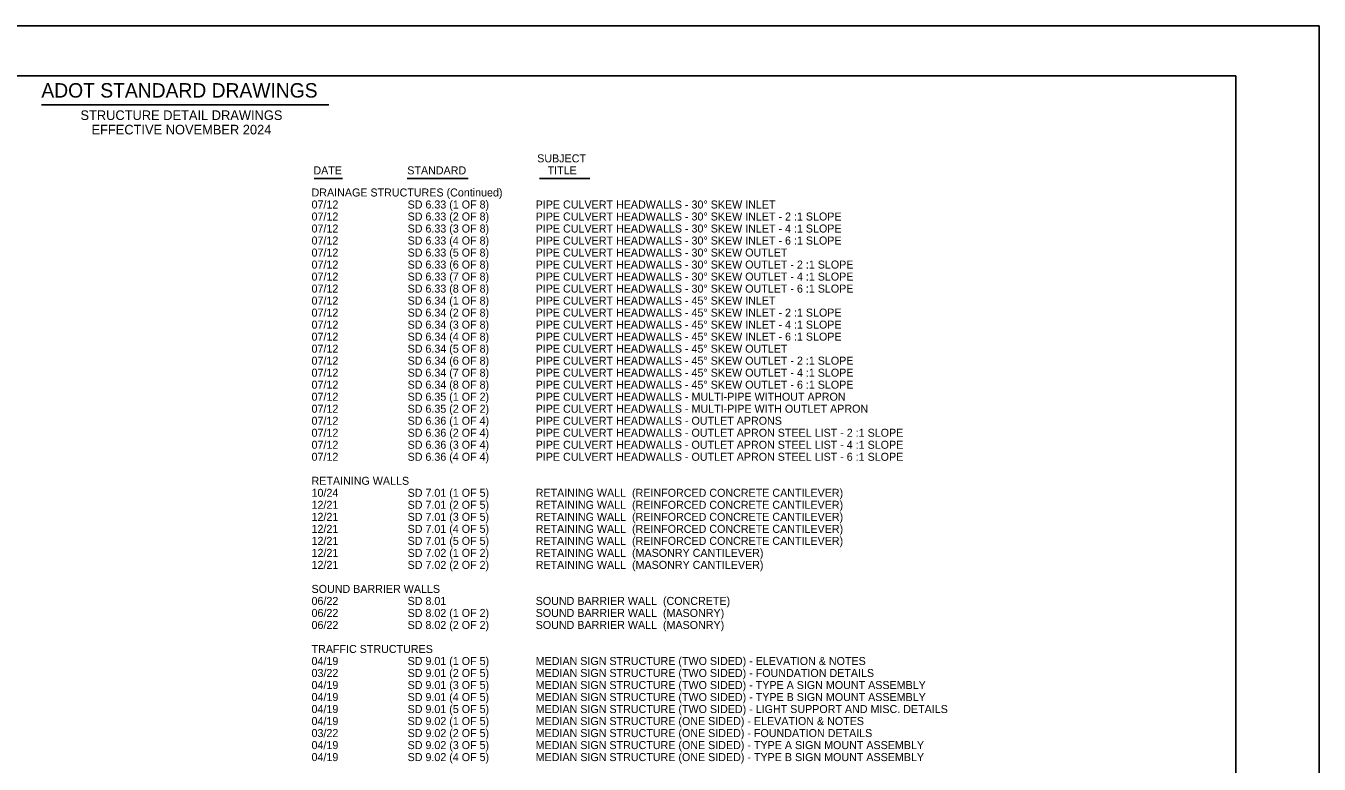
# Model space of a CAD drawing. Extents: x 0 to 2.83, y 0 to 1.83.
# Drawn here: x 1.218 to 2.833, y 0.912 to 1.833 of the extents above; entities that cross this region are included whole.
import ezdxf

# ---------------------------------------------------------------- set-up
doc = ezdxf.new("R2010")
doc.units = 0
doc.layers.add('Draft_Plan_Labels', color=7, linetype='Continuous')
doc.layers.add('Draft_Sheet', color=7, linetype='Continuous')

msp = doc.modelspace()

# ---------------------------------------------------------------- linework, layer by layer
at = {"layer": 'Draft_Plan_Labels'}
for p, q in [((1.596, 1.7348), (1.2373, 1.7348)), ((1.578, 1.6429), (1.6134, 1.6429)), ((1.6942, 1.6429), (1.7704, 1.6429)), ((1.8595, 1.6429), (1.9222, 1.6429))]:
    msp.add_line(p, q, dxfattribs=at)
at = {"layer": 'Draft_Sheet'}
for q in [(0, 1.8333), (2.8333, 0)]:
    msp.add_line((2.8333, 1.8333), q, dxfattribs=at)
msp.add_lwpolyline([(2.7292, 1.7708), (0.1042, 1.7708), (0.1042, 0.0625), (2.7292, 0.0625)], close=True, dxfattribs=at)

# ---------------------------------------------------------------- texts
at = {"layer": 'Draft_Plan_Labels'}
for s, height, p in [('ADOT STANDARD DRAWINGS', 0.018, (1.2371, 1.7438)), ('STRUCTURE DETAIL DRAWINGS', 0.012, (1.2859, 1.7158)), ('EFFECTIVE NOVEMBER 2024', 0.012, (1.2997, 1.6978)), ('SUBJECT', 0.01, (1.8565, 1.6629)), ('DATE', 0.01, (1.5769, 1.6479)), ('STANDARD', 0.01, (1.6942, 1.6479)), ('TITLE', 0.01, (1.8695, 1.6479)), ('07/12        ', 0.01, (1.5746, 1.6053)), ('DRAINAGE STRUCTURES (Continued)', 0.01, (1.5746, 1.6203)), ('SD 6.33 (1 OF 8)       ', 0.01, (1.6946, 1.6053)), ('07/12        ', 0.01, (1.5746, 1.5903)), ('SD 6.33 (2 OF 8)       ', 0.01, (1.6946, 1.5903)), ('PIPE CULVERT HEADWALLS - 30° SKEW INLET', 0.01, (1.8546, 1.6053)), ('PIPE CULVERT HEADWALLS - 30° SKEW INLET - 2 :1 SLOPE', 0.01, (1.8546, 1.5903)), ('07/12        ', 0.01, (1.5746, 1.5753)), ('SD 6.33 (3 OF 8)       ', 0.01, (1.6946, 1.5753)), ('PIPE CULVERT HEADWALLS - 30° SKEW INLET - 4 :1 SLOPE', 0.01, (1.8546, 1.5753)), ('07/12        ', 0.01, (1.5746, 1.5603)), ('SD 6.33 (4 OF 8)       ', 0.01, (1.6946, 1.5603)), ('PIPE CULVERT HEADWALLS - 30° SKEW INLET - 6 :1 SLOPE', 0.01, (1.8546, 1.5603)), ('07/12        ', 0.01, (1.5746, 1.5453)), ('SD 6.33 (5 OF 8)       ', 0.01, (1.6946, 1.5453)), ('PIPE CULVERT HEADWALLS - 30° SKEW OUTLET', 0.01, (1.8546, 1.5453)), ('07/12        ', 0.01, (1.5746, 1.5303)), ('SD 6.33 (6 OF 8)       ', 0.01, (1.6946, 1.5303)), ('PIPE CULVERT HEADWALLS - 30° SKEW OUTLET - 2 :1 SLOPE', 0.01, (1.8546, 1.5303)), ('07/12        ', 0.01, (1.5746, 1.5153)), ('SD 6.33 (7 OF 8)       ', 0.01, (1.6946, 1.5153)), ('PIPE CULVERT HEADWALLS - 30° SKEW OUTLET - 4 :1 SLOPE', 0.01, (1.8546, 1.5153)), ('07/12        ', 0.01, (1.5746, 1.5003)), ('SD 6.33 (8 OF 8)       ', 0.01, (1.6946, 1.5003)), ('PIPE CULVERT HEADWALLS - 30° SKEW OUTLET - 6 :1 SLOPE', 0.01, (1.8546, 1.5003)), ('07/12        ', 0.01, (1.5746, 1.4853)), ('SD 6.34 (1 OF 8)       ', 0.01, (1.6946, 1.4853)), ('PIPE CULVERT HEADWALLS - 45° SKEW INLET', 0.01, (1.8546, 1.4853)), ('07/12        ', 0.01, (1.5746, 1.4703)), ('SD 6.34 (2 OF 8)       ', 0.01, (1.6946, 1.4703)), ('PIPE CULVERT HEADWALLS - 45° SKEW INLET - 2 :1 SLOPE', 0.01, (1.8546, 1.4703)), ('07/12        ', 0.01, (1.5746, 1.4553)), ('SD 6.34 (3 OF 8)       ', 0.01, (1.6946, 1.4553)), ('PIPE CULVERT HEADWALLS - 45° SKEW INLET - 4 :1 SLOPE', 0.01, (1.8546, 1.4553)), ('07/12        ', 0.01, (1.5746, 1.4403)), ('SD 6.34 (4 OF 8)       ', 0.01, (1.6946, 1.4403)), ('PIPE CULVERT HEADWALLS - 45° SKEW INLET - 6 :1 SLOPE', 0.01, (1.8546, 1.4403)), ('07/12        ', 0.01, (1.5746, 1.4253)), ('SD 6.34 (5 OF 8)       ', 0.01, (1.6946, 1.4253)), ('PIPE CULVERT HEADWALLS - 45° SKEW OUTLET', 0.01, (1.8546, 1.4253)), ('07/12        ', 0.01, (1.5746, 1.4103)), ('07/12        ', 0.01, (1.5746, 1.3953)), ('SD 6.34 (6 OF 8)       ', 0.01, (1.6946, 1.4103)), ('SD 6.34 (7 OF 8)       ', 0.01, (1.6946, 1.3953)), ('PIPE CULVERT HEADWALLS - 45° SKEW OUTLET - 2 :1 SLOPE', 0.01, (1.8546, 1.4103)), ('07/12        ', 0.01, (1.5746, 1.3803)), ('SD 6.34 (8 OF 8)       ', 0.01, (1.6946, 1.3803)), ('PIPE CULVERT HEADWALLS - 45° SKEW OUTLET - 4 :1 SLOPE', 0.01, (1.8546, 1.3953)), ('PIPE CULVERT HEADWALLS - 45° SKEW OUTLET - 6 :1 SLOPE', 0.01, (1.8546, 1.3803)), ('07/12        ', 0.01, (1.5746, 1.3653)), ('SD 6.35 (1 OF 2)       ', 0.01, (1.6946, 1.3653)), ('PIPE CULVERT HEADWALLS - MULTI-PIPE WITHOUT APRON', 0.01, (1.8546, 1.3653)), ('07/12        ', 0.01, (1.5746, 1.3503)), ('SD 6.35 (2 OF 2)       ', 0.01, (1.6946, 1.3503)), ('PIPE CULVERT HEADWALLS - MULTI-PIPE WITH OUTLET APRON', 0.01, (1.8546, 1.3503)), ('07/12        ', 0.01, (1.5746, 1.3353)), ('SD 6.36 (1 OF 4)       ', 0.01, (1.6946, 1.3353)), ('PIPE CULVERT HEADWALLS - OUTLET APRONS', 0.01, (1.8546, 1.3353)), ('07/12        ', 0.01, (1.5746, 1.3203)), ('SD 6.36 (2 OF 4)       ', 0.01, (1.6946, 1.3203)), ('PIPE CULVERT HEADWALLS - OUTLET APRON STEEL LIST - 2 :1 SLOPE', 0.01, (1.8546, 1.3203)), ('07/12        ', 0.01, (1.5746, 1.3053)), ('SD 6.36 (3 OF 4)       ', 0.01, (1.6946, 1.3053)), ('PIPE CULVERT HEADWALLS - OUTLET APRON STEEL LIST - 4 :1 SLOPE', 0.01, (1.8546, 1.3053)), ('07/12        ', 0.01, (1.5746, 1.2903)), ('SD 6.36 (4 OF 4)       ', 0.01, (1.6946, 1.2903)), ('PIPE CULVERT HEADWALLS - OUTLET APRON STEEL LIST - 6 :1 SLOPE', 0.01, (1.8546, 1.2903)), ('RETAINING WALLS', 0.01, (1.5746, 1.2603)), ('10/24        ', 0.01, (1.5746, 1.2453)), ('SD 7.01 (1 OF 5)       ', 0.01, (1.6946, 1.2453)), ('RETAINING WALL  (REINFORCED CONCRETE CANTILEVER)', 0.01, (1.8546, 1.2453)), ('12/21        ', 0.01, (1.5746, 1.2303)), ('SD 7.01 (2 OF 5)       ', 0.01, (1.6946, 1.2303)), ('RETAINING WALL  (REINFORCED CONCRETE CANTILEVER)', 0.01, (1.8546, 1.2303)), ('12/21        ', 0.01, (1.5746, 1.2153)), ('SD 7.01 (3 OF 5)       ', 0.01, (1.6946, 1.2153)), ('RETAINING WALL  (REINFORCED CONCRETE CANTILEVER)', 0.01, (1.8546, 1.2153)), ('12/21        ', 0.01, (1.5746, 1.2003)), ('12/21        ', 0.01, (1.5746, 1.1853)), ('SD 7.01 (4 OF 5)       ', 0.01, (1.6946, 1.2003)), ('SD 7.01 (5 OF 5)       ', 0.01, (1.6946, 1.1853)), ('RETAINING WALL  (REINFORCED CONCRETE CANTILEVER)', 0.01, (1.8546, 1.2003)), ('RETAINING WALL  (REINFORCED CONCRETE CANTILEVER)', 0.01, (1.8546, 1.1853)), ('12/21        ', 0.01, (1.5746, 1.1703)), ('SD 7.02 (1 OF 2)       ', 0.01, (1.6946, 1.1703)), ('RETAINING WALL  (MASONRY CANTILEVER)', 0.01, (1.8546, 1.1703)), ('12/21        ', 0.01, (1.5746, 1.1553)), ('SD 7.02 (2 OF 2)       ', 0.01, (1.6946, 1.1553)), ('RETAINING WALL  (MASONRY CANTILEVER)', 0.01, (1.8546, 1.1553)), ('SOUND BARRIER WALLS', 0.01, (1.5746, 1.1253)), ('06/22        ', 0.01, (1.5746, 1.1103)), ('SD 8.01                ', 0.01, (1.6946, 1.1103)), ('SOUND BARRIER WALL  (CONCRETE)', 0.01, (1.8546, 1.1103)), ('06/22        ', 0.01, (1.5746, 1.0953)), ('SD 8.02 (1 OF 2)       ', 0.01, (1.6946, 1.0953)), ('SOUND BARRIER WALL  (MASONRY)', 0.01, (1.8546, 1.0953)), ('06/22        ', 0.01, (1.5746, 1.0803)), ('SD 8.02 (2 OF 2)       ', 0.01, (1.6946, 1.0803)), ('SOUND BARRIER WALL  (MASONRY)', 0.01, (1.8546, 1.0803)), ('TRAFFIC STRUCTURES', 0.01, (1.5746, 1.0503)), ('04/19       ', 0.01, (1.5746, 1.0353)), ('SD 9.01 (1 OF 5)       ', 0.01, (1.6946, 1.0353)), ('MEDIAN SIGN STRUCTURE (TWO SIDED) - ELEVATION & NOTES', 0.01, (1.8546, 1.0353)), ('03/22      ', 0.01, (1.5746, 1.0203)), ('SD 9.01 (2 OF 5)       ', 0.01, (1.6946, 1.0203)), ('MEDIAN SIGN STRUCTURE (TWO SIDED) - FOUNDATION DETAILS', 0.01, (1.8546, 1.0203)), ('04/19       ', 0.01, (1.5746, 1.0053)), ('SD 9.01 (3 OF 5)       ', 0.01, (1.6946, 1.0053)), ('MEDIAN SIGN STRUCTURE (TWO SIDED) - TYPE A SIGN MOUNT ASSEMBLY', 0.01, (1.8546, 1.0053)), ('04/19       ', 0.01, (1.5746, 0.9903)), ('04/19       ', 0.01, (1.5746, 0.9753)), ('SD 9.01 (4 OF 5)       ', 0.01, (1.6946, 0.9903)), ('SD 9.01 (5 OF 5)       ', 0.01, (1.6946, 0.9753)), ('MEDIAN SIGN STRUCTURE (TWO SIDED) - TYPE B SIGN MOUNT ASSEMBLY', 0.01, (1.8546, 0.9903)), ('MEDIAN SIGN STRUCTURE (TWO SIDED) - LIGHT SUPPORT AND MISC. DETAILS', 0.01, (1.8546, 0.9753)), ('04/19       ', 0.01, (1.5746, 0.9603)), ('SD 9.02 (1 OF 5)       ', 0.01, (1.6946, 0.9603)), ('MEDIAN SIGN STRUCTURE (ONE SIDED) - ELEVATION & NOTES', 0.01, (1.8546, 0.9603)), ('03/22     ', 0.01, (1.5746, 0.9453)), ('SD 9.02 (2 OF 5)       ', 0.01, (1.6946, 0.9453)), ('MEDIAN SIGN STRUCTURE (ONE SIDED) - FOUNDATION DETAILS', 0.01, (1.8546, 0.9453)), ('04/19       ', 0.01, (1.5746, 0.9303)), ('SD 9.02 (3 OF 5)       ', 0.01, (1.6946, 0.9303)), ('MEDIAN SIGN STRUCTURE (ONE SIDED) - TYPE A SIGN MOUNT ASSEMBLY', 0.01, (1.8546, 0.9303)), ('04/19       ', 0.01, (1.5746, 0.9153)), ('SD 9.02 (4 OF 5)       ', 0.01, (1.6946, 0.9153)), ('MEDIAN SIGN STRUCTURE (ONE SIDED) - TYPE B SIGN MOUNT ASSEMBLY', 0.01, (1.8546, 0.9153))]:
    msp.add_text(s, height=height, dxfattribs=at).set_placement(p)

doc.saveas('drawing.dxf')
